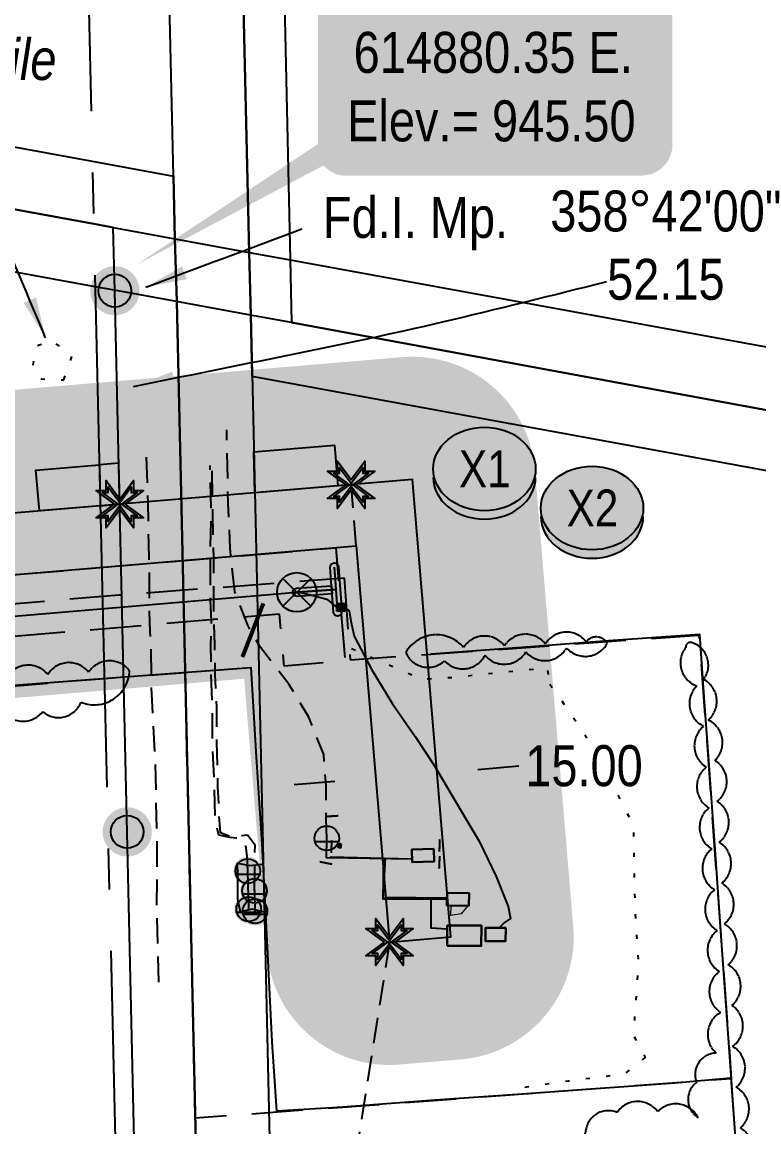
# Model space of a CAD drawing. Extents: x 613870 to 617840, y 5891672 to 5894562.
# Drawn here: x 614857.7 to 615037.5, y 5892260.7 to 5892530.4 of the extents above; entities that cross this region are included whole.
import ezdxf
from ezdxf.enums import TextEntityAlignment as Align

# ---------------------------------------------------------------- set-up
doc = ezdxf.new("R2010")
doc.units = 0
doc.header["$LTSCALE"] = 5
doc.header["$PDSIZE"] = 0.5
for name, pattern in [('0', [1, 1, 0]), ('foc-ACCESSROAD', [3.75, 2.5, -1.25]), ('foc-FLOWLINE', [3.75, 2.5, -1.25]), ('foc-QUARTERLINE', [33, 25, -3, 2, -3]), ('foc-TIELINE', [1.875, 1.25, -0.625]), ('foc-TOPO', [1, 0.2, -0.8]), ('foc-TRAV', [1.875, 1.25, -0.625]), ('POWERLINE5', [7.799999999999997, 2.399999999999999, -0.6, 0.6, -0.6, 0.6, -0.6, 2.399999999999999]), ('UG_PIPE', [1.875, 1.25, -0.625])]:
    doc.linetypes.add(name, pattern=pattern)
doc.layers.get('Defpoints').update_dxf_attribs({"color": 9})
for name, color, linetype in [('AS-CABLE', 224, 'foc-CABLE'), ('AS-FENCE', 48, 'foc-FENCE'), ('AS-PIPE-UG', 44, 'UG_PIPE'), ('AS-POWER', 104, 'foc-POWER'), ('AS-POWER-EXISTING', 72, 'POWERLINE5'), ('AS-ROADS', 254, 'Continuous'), ('AS-SYMBOL', 7, 'Continuous'), ('DETAIL-T', 7, 'Continuous'), ('F-EZE', 190, 'foc-FLOWLINE'), ('F-RW', 190, 'Continuous'), ('F-WS', 190, 'foc-ACCESSROAD'), ('L-BD', 7, 'Continuous'), ('L-MON', 1, 'Continuous'), ('L-MON-T', 1, 'Continuous'), ('L-QSEC', 8, 'foc-QUARTERLINE'), ('L-TIE', 7, 'foc-TIELINE'), ('P-BUFFER-H 30m', 51, 'Continuous'), ('P-CROSSINGS', 250, 'Continuous'), ('P-PROPOSED', 10, 'Continuous'), ('P-PROPOSED-H', 21, 'Continuous'), ('P-TEMP-H', 41, 'Continuous'), ('P-TEMP_WORKSPACE', 46, 'Continuous'), ('P-TRAV', 4, 'foc-TRAV'), ('P-TXT', 4, 'Continuous'), ('T-BUSH', 110, '0'), ('T-GENERAL', 48, 'foc-TOPO'), ('T-LOW-AREA', 48, 'foc-TOPO')]:
    doc.layers.add(name, color=color, linetype=linetype)
for name, color, linetype, lineweight in [('AS-GENERAL', 48, 'Continuous', 18), ('F-RW-T', 190, 'Continuous', 9), ('T-TEXT', 48, 'Continuous', 18)]:
    doc.layers.add(name, color=color, linetype=linetype, lineweight=lineweight)
doc.layers.add('AS-PIPE-AG', color=7, linetype='Continuous', true_color=0x7d00fa)
doc.layers.add('AS-STRUCTURE-H', color=7, linetype='Continuous', true_color=0xa8a8a8)
doc.layers.add('AS-STRUCTURE', color=7, linetype='Continuous', lineweight=30, true_color=0x595959)
doc.styles.add('80', font='ARIALN.TTF', dxfattribs={"height": 10})
doc.styles.add('80CG', font='ARIALN.TTF', dxfattribs={"height": 10})
doc.styles.add('80L', font='ARIALN.TTF', dxfattribs={"height": 10})
doc.styles.add('Crossing', font='ARIALN.TTF', dxfattribs={"height": 10})
doc.styles.add('foc-LtypeFont', font='ARIALN.TTF', dxfattribs={"height": 7.349999999999999})
doc.linetypes.add('foc-CABLE', pattern='A,2,-1,["C",foc-LtypeFont,S=0.2,R=0,X=-0.625,Y=-0.75],-1.239999999999999,8', length=12.24)
doc.linetypes.add('foc-FENCE', pattern='A,10,-1,["X",foc-LtypeFont,S=0.2,R=0,X=-0.625,Y=-0.75],-1.239999999999999', length=12.24)
doc.linetypes.add('foc-POWER', pattern='A,6,-1,["P",foc-LtypeFont,S=0.2,R=0,X=-0.625,Y=-0.75],-1.239999999999999,4', length=12.24)
doc.dimstyles.new('Compass 5 000', dxfattribs={"dimscale": 5, "dimtxt": 9, "dimasz": 2, "dimexe": 0.2, "dimexo": 0.0625, "dimgap": 0.5, "dimtad": 0, "dimtih": 1, "dimtoh": 1, "dimzin": 0, "dimdsep": 46, "dimtxsty": '80CG', "dimcen": 0.1, "dimse1": 1, "dimse2": 1, "dimclrd": 256, "dimclrt": 256, "dimaunit": 1, "dimadec": 4, "dimazin": 0, "dimtfac": 0.06, "dimtofl": 0, "dimtmove": 0, "dimatfit": 1, "dimfxl": 0.2, "dimtolj": 1, "dimtzin": 0, "dimlwd": -1, "dimarcsym": 0})

# ---------------------------------------------------------------- blocks, each defined once
blk = doc.blocks.new('*D471')
at = {"layer": 'Defpoints', "color": 0, "transparency": 16777216}
for p in [(614919.1238954156, 5892222.787625858), (614901.3827446942, 5892209.880436796), (614919.3784263423, 5892210.245646908)]:
    blk.add_point(p, dxfattribs=at)
at = {"layer": 'F-RW-T', "transparency": 16777216}
for p, q in [((614929.1218367545, 5892222.990527272), (614939.1197780934, 5892223.193428688)), ((614891.1302724287, 5892222.219514332), (614881.1323310898, 5892222.016612916))]:
    blk.add_line(p, q, dxfattribs=at)
for points in [[(614891.0964555262, 5892223.885837888), (614891.1640893312, 5892220.553190774), (614901.1282137674, 5892222.422415746)], [(614929.088019852, 5892224.656850829), (614929.1556536569, 5892221.324203715), (614919.1238954156, 5892222.787625858)]]:
    blk.add_solid(points, dxfattribs=at)
at = {"layer": 'F-RW-T', "transparency": 16777216, "insert": (614978.2057262516, 5892223.193428687), "char_height": 10, "attachment_point": 5, "style": '80CG'}
blk.add_mtext('\\A1;Sinopec\\P18.00 P/L R/W\\PPLA 042614', dxfattribs=at)
blk = doc.blocks.new('POWERPOLE')
h = blk.add_hatch(color=255)
edge = h.paths.add_edge_path()
edge.add_arc((0, 0), 0.9600000000000002, 0, 360)
at = {"linetype": 'Continuous'}
for p, q in [((0.678822509938982, -0.678822509938982), (-0.678822509938982, 0.678822509938982)), ((-0.678822509938982, -0.678822509938982), (0.678822509938982, 0.678822509938982))]:
    blk.add_line(p, q, dxfattribs=at)
blk.add_circle((0, 0), 0.9600000000000002, dxfattribs=at)
blk = doc.blocks.new('*U482')
h = blk.add_hatch(color=255)
h.dxf.hatch_style = 1
edge = h.paths.add_edge_path()
edge.add_arc((0.07888509078146773, -1.097167782270515), 0.2, -175.8875764896644, 4.112423510335589, ccw=False)
edge.add_line((-0.1205999605404441, -1.111510526048963), (-0.2138277951003605, 0.1851423075434631))
edge.add_line((-0.2138277951003605, 0.1851423075434631), (-0.2783701421033795, 1.082825038492066))
edge.add_arc((-0.07888509078146773, 1.097167782270515), 0.2, 4.112423510335589, 184.1124235103356, ccw=False)
edge.add_line((0.1205999605404441, 1.111510526048963), (0.2783701421033795, -1.082825038492066))
h = blk.add_hatch(color=255)
h.dxf.hatch_style = 1
edge = h.paths.add_edge_path()
edge.add_arc((-1.913800000015758, -0.1375999999073923), 0.2, 94.11242351033559, 274.11242351033553, ccw=False)
edge.add_line((-1.928142743794206, 0.06188505141451944), (-0.2138277951003604, 0.1851423075434631))
edge.add_line((-0.2138277951003605, 0.1851423075434631), (-0.1851423075434631, -0.2138277951003604))
edge.add_line((-0.1851423075434631, -0.2138277951003604), (-1.899457256237309, -0.3370850512293041))
at = {"color": 255}
blk.add_lwpolyline([(0.2783701421033795, -1.082825038492066, -0.9999999999999999), (-0.1205999605404441, -1.111510526048963), (-0.2138277951003605, 0.1851423075434631), (-0.2783701421033795, 1.082825038492066, -0.9999999999999999), (0.1205999605404441, 1.111510526048963)], format="xyb", close=True, dxfattribs=at)
at = {"color": 72, "const_width": 0.1, "flags": 128}
for points in [[(0.07888509078146771, -1.097167782270515), (-0.07888509078146771, 1.097167782270515)], [(-1.913800000015758, -0.1375999999073923), (0, 0)]]:
    blk.add_lwpolyline(points, dxfattribs=at)
at = {"color": 255, "flags": 128}
blk.add_lwpolyline([(-1.899457256237309, -0.3370850512293041, -0.9999999999999999), (-1.928142743794206, 0.06188505141451944), (-0.2138277951003605, 0.1851423075434631), (-0.1851423075434631, -0.2138277951003604)], format="xyb", close=True, dxfattribs=at)
blk = doc.blocks.new('RISER')
h = blk.add_hatch(color=255)
h.dxf.hatch_style = 1
edge = h.paths.add_edge_path()
edge.add_arc((0, 0), 0.7000000000000001, 0, 360)
blk.add_hatch(color=13).paths.add_polyline_path([(0.5809894393423747, -0.1498374831999172), (-0.5809055220925075, -0.1501624933266612, 0.7745966773228882)])
at = {"color": 13}
blk.add_line((-0.5809055220925075, -0.1501624933266612), (0.5809894393423747, -0.1498374831996898), dxfattribs=at)
blk.add_circle((0, 0), 0.6000000000000001, dxfattribs=at)
blk = doc.blocks.new('fdia')
at = {"color": 255, "const_width": 1}
blk.add_lwpolyline([(-0.5, 0, 1), (0.5, 0, 1)], format="xyb", close=True, dxfattribs=at)
blk = doc.blocks.new('Fdiaa')
blk.add_blockref('fdia', (0, 0))
blk = doc.blocks.new('fdib')
at = {"color": 1, "const_width": 1.6}
blk.add_lwpolyline([(-0.3999999999996362, 0, 0.9999999999999998), (0.3999999999996362, 0, 1)], format="xyb", close=True, dxfattribs=at)
at = {"color": 1}
blk.add_circle((0, 0), 0.8, dxfattribs=at)
blk = doc.blocks.new('Fdibb')
blk.add_blockref('fdib', (0, 0))
blk = doc.blocks.new('fdicc')
for name in ['Fdibb', 'Fdiaa']:
    blk.add_blockref(name, (0, 0))
blk = doc.blocks.new('FDI')
blk.add_blockref('fdicc', (0, 0))
blk = doc.blocks.new('TEMP')
h = blk.add_hatch(color=255)
h.dxf.hatch_style = 1
h.paths.add_polyline_path([(-5.274161e-10, 0.2514284397220763), (-0.6656854269836912, 1.152061669657268), (-0.6656854269836914, 0.6656854303339061), (-1.152061663105632, 0.6656854303339061), (-0.2514284404497629, 5.273253e-10), (-1.152061661774314, -0.665685419564579), (-0.6656854224511335, -0.6656854195645793), (-0.6656854224511335, -1.152061655686338), (-5.273251e-10, -0.2514284436956587), (0.6656854183820542, -1.152061663420681), (0.6656854183820542, -0.6656854208922597), (1.152061656810019, -0.6656854053035205), (0.2514284429676993, 5.273253e-10), (1.152061671303363, 0.6656854258011663), (0.6656854287749412, 0.6656854258011663), (0.6656854131859291, 1.15206166422904)])
h.paths.add_polyline_path([(0.5656854229146121, 0.8485281473411305), (0.5656854319800914, 0.5656854258011663), (0.8485281444547581, 0.5656854258011663), (0.0831890339399251, 0), (0.8485281399220186, -0.5656854150320215), (0.5656854183820542, -0.5656854240973189), (0.5656854183820542, -0.8485281365719859), (0, -0.08318903609469999), (-0.5656854224511337, -0.8485281320390644), (-0.5656854224511337, -0.5656854195645792), (-0.8485281349258001, -0.5656854195645794), (-0.0831890328488955, 0), (-0.8485281394583584, 0.5656854303339058), (-0.5656854269836913, 0.5656854303339061), (-0.5656854269836913, 0.8485281428085727), (0, 0.0831890306941206)], flags=16)
h = blk.add_hatch(color=1)
h.dxf.hatch_style = 1
h.paths.add_polyline_path([(0, 0.0831890306941205), (-0.5656854269836911, 0.8485281428085727), (-0.5656854269836912, 0.5656854303339061), (-0.8485281394583578, 0.5656854303339061), (-0.0831890328488953, -1e-16), (-0.8485281349258001, -0.5656854195645793), (-0.5656854224511337, -0.5656854195645793), (-0.5656854224511337, -0.848528132039064), (0, -0.08318903609469999), (0.5656854183820542, -0.8485281365719856), (0.5656854183820542, -0.5656854240973191), (0.8485281399220184, -0.5656854150320213), (0.0831890339399251, -1e-16), (0.8485281444547581, 0.5656854258011663), (0.5656854319800914, 0.5656854258011663), (0.5656854229146121, 0.8485281473411308)])
at = {"color": 1}
for p, q in [((-0.0831890328488953, 0), (0.0831890339399252, 0)), ((0, 0.0831890306941205), (0, -0.08318903609469999))]:
    blk.add_line(p, q, dxfattribs=at)
at = {"color": 255, "flags": 128}
blk.add_lwpolyline([(-0.251428440449763, 5.27325e-10), (-1.152061663105632, 0.6656854303339061), (-0.6656854269836914, 0.6656854303339061), (-0.6656854269836914, 1.152061669657268), (-5.274159999999999e-10, 0.2514284397220763), (0.6656854131859291, 1.15206166422904), (0.6656854287749412, 0.6656854258011663), (1.152061671303363, 0.6656854258011663), (0.2514284429676991, 5.27325e-10), (1.152061656810019, -0.6656854053035204), (0.6656854183820542, -0.6656854208922596), (0.6656854183820542, -1.152061663420681), (-5.27325e-10, -0.2514284436956586), (-0.6656854224511335, -1.152061655686338), (-0.6656854224511335, -0.6656854195645793), (-1.152061661774314, -0.6656854195645793)], close=True, dxfattribs=at)
at = {"color": 1, "flags": 128}
blk.add_lwpolyline([(-0.0831890328488953, 0), (-0.8485281394583578, 0.5656854303339061), (-0.5656854269836913, 0.5656854303339061), (-0.5656854269836913, 0.8485281428085727), (0, 0.0831890306941205), (0.5656854229146121, 0.8485281473411305), (0.5656854319800914, 0.5656854258011663), (0.8485281444547581, 0.5656854258011663), (0.0831890339399252, 0), (0.8485281399220184, -0.5656854150320214), (0.5656854183820542, -0.5656854240973189), (0.5656854183820542, -0.8485281365719856), (0, -0.08318903609469999), (-0.5656854224511335, -0.848528132039064), (-0.5656854224511335, -0.5656854195645792), (-0.8485281349258001, -0.5656854195645792)], close=True, dxfattribs=at)
blk = doc.blocks.new('xing2')
h = blk.add_hatch(color=50)
h.dxf.hatch_style = 1
edge = h.paths.add_edge_path()
edge.add_ellipse((0, 0), major_axis=(-12.5, 0), ratio=0.8162973455633619, start_angle=0, end_angle=360)
h = blk.add_hatch(color=250)
h.dxf.hatch_style = 1
edge = h.paths.add_edge_path()
edge.add_ellipse((0, -2.047489049626165), major_axis=(-12.5, 0), ratio=0.8162973455633619, start_angle=0, end_angle=180)
edge.add_line((12.5, -2.047489049626165), (12.5, 0))
edge.add_ellipse((0, 0), major_axis=(-12.5, 0), ratio=0.8162973455633619, start_angle=0, end_angle=180, ccw=False)
edge.add_line((-12.5, 0), (-12.5, -2.047489049626165))
at = {"color": 250}
blk.add_ellipse((0, 0), major_axis=(-12.5, 0), ratio=0.8162973455633619, dxfattribs=at)
blk.add_ellipse((0, -2.047489049626165), major_axis=(-12.5, 0), ratio=0.8162973455633619, start_param=0, end_param=3.141592653589793, dxfattribs=at)
at = {"color": 250, "style": 'Crossing'}
blk.add_attdef('CROSSING', text='', height=9, dxfattribs=at).set_placement((0.08916442567715421, 0.0199513138486509), align=Align.MIDDLE_CENTER)
at = {"color": 250, "style": 'Crossing', "flags": 1}
for tag, p in [('OWNER', (0.08916442567715421, -12.49201765665748)), ('DESCRIPTION', (0.08916442567715421, -25.770021277247)), ('LOCATION', (0.08916442567715421, -39.30337514164421)), ('DWG_REF', (0.08916442567715421, -52.83672900604233))]:
    blk.add_attdef(tag, text='', height=9, dxfattribs=at).set_placement(p, align=Align.MIDDLE_CENTER)
blk = doc.blocks.new('*U530')
h = blk.add_hatch(color=254)
edge = h.paths.add_edge_path()
edge.add_line((-36.49999999999998, -28.5), (36.49999999999998, -28.5))
edge.add_arc((36.49999999999999, -22.49999999999999), 6.000000000000007, 269.9999999999999, 359.9999999999999)
edge.add_line((42.49999999999999, -22.5), (42.49999999999999, 21))
edge.add_arc((36.49999999999999, 20.99999999999999), 6.000000000000007, 6.785183320455494e-14, 90.00000000000007)
edge.add_line((36.49999999999998, 27), (-36.49999999999998, 27))
edge.add_arc((-36.49999999999999, 20.99999999999999), 6.000000000000007, 89.99999999999993, 179.9999999999999)
edge.add_line((-42.49999999999999, 21), (-42.49999999999999, -22.5))
edge.add_arc((-36.49999999999999, -22.49999999999999), 6.000000000000007, 180, 270.0000000000001)
at = {"color": 1, "flags": 128}
blk.add_lwpolyline([(-36.49999999999998, -28.5, 3, 3, 0), (36.49999999999998, -28.5, 3, 3, 0.4142135623730951), (42.49999999999999, -22.5, 3, 3, 0), (42.49999999999999, 21, 3, 0, 0.4142135623730951), (36.49999999999998, 27, 0, 0, 0), (-36.49999999999998, 27, 0, 0, 0.4142135623730951), (-42.49999999999999, 21, 0, 0, 0), (-42.49999999999999, -22.5, 0, 3, 0.4142135623730951)], format="xyseb", close=True, dxfattribs=at)
blk.add_lwpolyline([(-86.84288052422221, -51.8184041933962, 0, 10, 0), (0, 0, 5, 5, 0)], format="xyseb", dxfattribs=at)
at = {"color": 1, "style": '80'}
blk.add_attdef('ENTER_TEXT_001', (-35.98567530695772, -4.996589358799454), '', height=10, dxfattribs=at)
blk = doc.blocks.new('*D537')
at = {"layer": 'Defpoints', "color": 0, "transparency": 16777216}
for p in [(614958.9582663211, 5892347.160482363), (614959.0943384604, 5892345.540352509), (614944.1527091293, 5892344.285428739)]:
    blk.add_point(p, dxfattribs=at)
at = {"layer": 'P-TXT', "transparency": 16777216}
for p, q in [((614968.9231815601, 5892347.997419803), (614978.8880967991, 5892348.834357244)), ((614934.0517217512, 5892345.06862115), (614924.0868065124, 5892344.23168371))]:
    blk.add_line(p, q, dxfattribs=at)
for points in [[(614968.7836919867, 5892349.658239011), (614969.0626711335, 5892346.336600597), (614958.9582663211, 5892347.160482363)], [(614933.9122321778, 5892346.729440358), (614934.1912113247, 5892343.407801944), (614944.0166369902, 5892345.905558592)]]:
    blk.add_solid(points, dxfattribs=at)
at = {"layer": 'P-TXT', "transparency": 16777216, "insert": (614994.8260231293, 5892348.834357244), "char_height": 10, "attachment_point": 5, "style": '80CG'}
blk.add_mtext('\\A1;15.00', dxfattribs=at)

msp = doc.modelspace()

# ---------------------------------------------------------------- hatches: boundary and pattern name
at = {"layer": 'AS-STRUCTURE-H'}
h = msp.add_hatch(color=256, dxfattribs=at)
h.dxf.hatch_style = 1
h.paths.add_polyline_path([(614934.4959999989, 5892388.43300001), (614934.506, 5892386.706), (614936.4649999988, 5892386.72400001), (614936.415, 5892388.42300001)])
h = msp.add_hatch(color=256, dxfattribs=at)
h.dxf.hatch_style = 1
h.paths.add_polyline_path([(614934.8709999989, 5892329.80900001), (614935.5629999988, 5892329.745000009), (614935.4159999988, 5892328.895000009), (614934.8289999989, 5892329.03600001)])
h = msp.add_hatch(color=256, dxfattribs=at)
h.dxf.hatch_style = 1
h.paths.add_polyline_path([(614958.1989999989, 5892328.642000009), (614952.8349999988, 5892328.457), (614952.87, 5892325.38900001), (614958.246, 5892325.505)])
h = msp.add_hatch(color=256, dxfattribs=at)
h.dxf.hatch_style = 1
h.paths.add_polyline_path([(614961.3349999988, 5892314.812000009), (614966.7349999988, 5892314.738000009), (614966.7999999989, 5892317.807000009), (614961.418, 5892317.904000009)])
h = msp.add_hatch(color=256, dxfattribs=at)
h.dxf.hatch_style = 1
h.paths.add_polyline_path([(614975.729, 5892309.350000009), (614975.6819999989, 5892306.11000001), (614970.7649999988, 5892306.108000009), (614970.778, 5892309.334000009)])
at = {"layer": 'P-BUFFER-H 30m'}
h = msp.add_hatch(color=256, dxfattribs=at)
h.dxf.hatch_style = 1
edge = h.paths.add_edge_path()
edge.add_line((614655.147949282, 5892382.568231746), (614723.268900293, 5892357.146195958))
edge.add_arc((614733.7539510092, 5892385.241964224), 29.98847250104462, 249.5349447947705, 274.8082114946953)
edge.add_line((614736.2676044904, 5892355.359025461), (614911.8878718212, 5892370.131618594))
edge.add_line((614911.8878718212, 5892370.131618594), (614917.496741339, 5892303.35015246))
edge.add_arc((614947.3799999973, 5892305.860000005), 29.98847249762834, 184.800914257547, 274.8009142568635)
edge.add_line((614949.889847542, 5892275.976741347), (614964.8314768726, 5892277.231665118))
edge.add_arc((614962.3216293306, 5892307.114923779), 29.98847250026545, 274.8009142510974, 364.800914250045)
edge.add_line((614992.2048879915, 5892309.62477132), (614982.8307676461, 5892421.236834741))
edge.add_arc((614952.947508985, 5892418.7269872), 29.98847250010073, 4.800914250007776, 94.80821149107659)
edge.add_line((614950.4338555058, 5892448.609925962), (614740.0330088406, 5892430.911706102))
edge.add_line((614740.0330088406, 5892430.911706102), (614681.3605760757, 5892452.807652405))
edge.add_arc((614670.8755253581, 5892424.711884141), 29.98847250066052, 69.53494479164772, 159.5349447918312)
edge.add_line((614642.779757094, 5892435.196934858), (614637.5372317354, 5892421.149050727))
edge.add_arc((614665.6329999998, 5892410.664000009), 29.98847250047004, 159.5349447919867, 249.5349447906088)
at = {"layer": 'P-PROPOSED-H'}
h = msp.add_hatch(color=256, dxfattribs=at)
h.dxf.hatch_style = 1
h.paths.add_polyline_path([(614665.633, 5892410.664000009), (614733.7539510111, 5892385.241964222), (614939.260963263, 5892402.528530993), (614947.38, 5892305.860000007), (614962.3216293305, 5892307.114923778), (614952.9475089851, 5892418.726987194), (614735.8469702876, 5892400.465211515), (614670.875525358, 5892424.711884142)])
at = {"layer": 'P-TEMP-H'}
h = msp.add_hatch(color=256, dxfattribs=at)
h.dxf.hatch_style = 1
h.paths.add_polyline_path([(614914.2936445192, 5892425.507012251), (614933.9096995286, 5892427.157049595), (614934.7475840217, 5892417.196070007), (614914.5197206805, 5892415.494569379)])
h = msp.add_hatch(color=256, dxfattribs=at)
h.dxf.hatch_style = 1
h.paths.add_polyline_path([(614876.5659115751, 5892422.333480759), (614876.7984468408, 5892412.321581207), (614881.5348840674, 5892412.719994564), (614881.307811238, 5892422.732353598)])
h = msp.add_hatch(color=256, dxfattribs=at)
h.dxf.hatch_style = 1
h.paths.add_polyline_path([(614876.7984468408, 5892412.321581207), (614861.9183307239, 5892411.0699153), (614861.0804462314, 5892421.030894889), (614876.5659115751, 5892422.333480759)])

# ---------------------------------------------------------------- linework, layer by layer
at = {"layer": 'AS-CABLE', "flags": 128}
for points in [[(614925.439, 5892391.165), (614927.773, 5892390.64900001), (614932.0659999988, 5892389.549), (614934.4979999989, 5892387.487)], [(614936.4829999988, 5892387.48000001), (614937.5509999988, 5892386.741), (614937.9319999989, 5892384.153000009), (614938.725, 5892380.494), (614943.018, 5892372.31), (614948.1119999988, 5892364.03100001), (614953.6319999988, 5892356.06400001), (614958.3449999988, 5892348.89900001), (614964.4799999988, 5892338.54200001), (614969.278, 5892330.487), (614973.373, 5892321.884000009), (614976.359, 5892314.567000009), (614976.851, 5892311.630000009), (614975.3099999989, 5892310.552000009), (614974.1009999989, 5892309.33800001)], [(614952.709, 5892326.305000009), (614952.7709999988, 5892326.114), (614932.913, 5892326.60500001)], [(614961.1679999988, 5892316.555000009), (614946.3929999989, 5892316.73000001), (614945.844, 5892316.333), (614946.3909999988, 5892326.454)], [(614961.3739999988, 5892308.98000001), (614957.5259999988, 5892309.24700001), (614957.536, 5892316.431)]]:
    msp.add_lwpolyline(points, dxfattribs=at)
at = {"layer": 'AS-FENCE', "flags": 128}
for points in [[(614720.8399999988, 5892354.107000009), (614723.6849999989, 5892349.202), (614745.038, 5892360.14900001), (614770.6959999988, 5892362.050000009), (614806.296, 5892365.03000001), (614850.326, 5892368.132), (614892.555, 5892371.318), (614913.552, 5892372.913000009), (614914.843, 5892351.005000009), (614916.1959999988, 5892329.81500001), (614917.433, 5892306.265000009), (614918.63, 5892281.532000009), (614919.7999999989, 5892264.654000009), (614935.966, 5892265.62700001), (614958.4049999989, 5892267.38300001), (614978.569, 5892268.750000009), (614997.691, 5892270.153), (615017.0269999988, 5892271.540000009), (615030.645, 5892272.707), (615032.695, 5892245.051000007), (615030.619, 5892274.500000009), (615028.6659999988, 5892301.641000009), (615026.548, 5892331.931000009), (615025.3689999988, 5892348.999), (615024.214, 5892364.492000009), (615023.106, 5892380.948000009), (615000.8349999988, 5892379.369), (614981.7339999989, 5892377.944), (614957.5469999989, 5892376.142000009)], [(614916.739, 5892313.147), (614913.877, 5892313.862000004), (614911.016, 5892313.20700001), (614910.312, 5892316.204), (614910.318, 5892322.126000009), (614910.28, 5892325.084000009), (614913.265, 5892324.54200001), (614916.168, 5892324.874000009)]]:
    msp.add_lwpolyline(points, dxfattribs=at)
at = {"layer": 'AS-GENERAL', "flags": 128}
for points, const_width in [([(614916.578, 5892388.523000009), (614911.467, 5892375.42800001)], 0.999615749999999), ([(614934.8899999988, 5892336.684), (614931.7559999989, 5892336.498000009)], 0.4998078749999995), ([(614933.263, 5892330.71), (614933.1499999989, 5892327.58700001)], 0.4998078749999995), ([(614959.6339999988, 5892330.972), (614959.5309999988, 5892327.886000009)], 0.4998078749999995), ([(614930.317, 5892325.465000009), (614933.3699999988, 5892324.868000009)], 0.4998078749999995), ([(614959.6079999988, 5892326.845000009), (614959.4719999988, 5892323.753000009)], 0.4998078749999995)]:
    msp.add_lwpolyline(points, dxfattribs=dict(at, const_width=const_width))
msp.add_lwpolyline([(614966.3839999988, 5892314.647000009), (614964.8499999988, 5892312.716000009), (614962.368, 5892312.361000009), (614962.404, 5892314.796000009)], close=True, dxfattribs=at)
at = {"layer": 'AS-PIPE-AG', "flags": 128}
for points in [[(614952.7709999988, 5892326.114), (614931.967, 5892326.38200001), (614932.036, 5892331.171)], [(614961.079, 5892316.27400001), (614945.844, 5892316.333), (614945.9389999988, 5892326.106)], [(614913, 5892313.880000009), (614912.774, 5892323.185000009)], [(614914.4369999989, 5892318.361000009), (614914.533, 5892313.381)]]:
    msp.add_lwpolyline(points, dxfattribs=at)
at = {"layer": 'AS-PIPE-UG', "flags": 128}
for points in [[(614932.037, 5892331.159), (614931.946, 5892335.923), (614931.869, 5892344.01400001), (614931.3269999989, 5892351.664000009), (614927.6589999988, 5892360.732000009), (614922.797, 5892368.82600001), (614915.735, 5892377.975), (614912.757, 5892383.186000009), (614909.6129999988, 5892391.351000009), (614908.5039999988, 5892401.964000009), (614907.9929999989, 5892412.92300001), (614907.634, 5892430.884000009)], [(614891.098, 5892296.113000009), (614890.589, 5892313.57000001), (614890.6779999988, 5892329.662000009), (614890.238, 5892349.702), (614889.2889999988, 5892367.924000009), (614889.209, 5892377.032000009), (614888.932, 5892381.78000001), (614888.8169999989, 5892386.495), (614888.8149999988, 5892394.540000009), (614888.624, 5892403.32100001), (614888.456, 5892413.128000009), (614888.022, 5892424.671)], [(614912.8069999989, 5892323.21200001), (614912.648, 5892326.720000009), (614912.278, 5892329.534000009), (614911.7339999989, 5892330.737), (614910.0189999988, 5892331.25200001), (614908.5059999989, 5892331.363000009), (614905.7189999989, 5892331.949000009), (614904.853, 5892335.577000009), (614904.6599999989, 5892343.494), (614904.176, 5892354.592000009), (614904.1849999989, 5892363.224), (614903.8409999989, 5892370.999000009), (614903.7979999988, 5892378.36500001), (614903.8989999988, 5892384.34900001), (614903.6909999988, 5892389.177000009), (614903.664, 5892399.710000009), (614903.851, 5892410.427000005), (614903.565, 5892422.16)], [(614914.433, 5892318.358000009), (614914.494, 5892324.96800001), (614914.5429999988, 5892329.482000009), (614912.751, 5892331.921000009), (614911.293, 5892331.755000009), (614909.7969999989, 5892331.84800001), (614908.473, 5892331.642000009), (614906.1319999988, 5892332.494), (614905.8629999988, 5892335.722000009), (614905.4979999989, 5892343.708), (614905.259, 5892354.61), (614905.235, 5892363.270000009), (614904.8369999989, 5892371.09800001), (614904.7349999988, 5892378.39900001), (614904.5329999989, 5892384.473), (614904.4729999988, 5892389.076), (614904.5159999988, 5892399.676000009), (614904.239, 5892410.473), (614904.0869999989, 5892422.08100001)]]:
    msp.add_lwpolyline(points, dxfattribs=at)
at = {"layer": 'AS-POWER', "flags": 128}
msp.add_lwpolyline([(614648.7488601918, 5892187.438570453), (614649.298, 5892203.714000009), (614647.11, 5892303.603000009), (614641.8569999988, 5892320.006000009), (614736.8689999988, 5892375.48500001), (614829.8889999988, 5892383.208000009), (614924.7319999988, 5892391.23000001)], dxfattribs=at)
at = {"layer": 'AS-ROADS', "const_width": 4.998078749999992, "flags": 128}
msp.add_lwpolyline([(614845.841, 5892376.799000009), (614871.124, 5892378.878000009), (614891.692, 5892380.04700001), (614900.658, 5892380.738000009), (614915.8299999988, 5892380.205), (614920.9109999988, 5892378.863000009), (614930.274, 5892374.333000009), (614940.9669999988, 5892365.54100001), (614955.2359999989, 5892349.227000009), (614966.1359999989, 5892332.408), (614978.575, 5892313.979)], dxfattribs=at)
at = {"layer": 'AS-STRUCTURE', "flags": 128}
for points in [[(614934.4959999989, 5892388.43300001), (614934.506, 5892386.706), (614936.4649999988, 5892386.72400001), (614936.415, 5892388.42300001)], [(614934.8709999989, 5892329.80900001), (614935.5629999988, 5892329.745000009), (614935.4159999988, 5892328.895000009), (614934.8289999989, 5892329.03600001)], [(614958.1989999989, 5892328.642000009), (614952.8349999988, 5892328.457), (614952.87, 5892325.38900001), (614958.246, 5892325.505)], [(614961.3349999988, 5892314.812000009), (614966.7349999988, 5892314.738000009), (614966.7999999989, 5892317.807000009), (614961.418, 5892317.904000009)], [(614961.421, 5892304.936), (614969.768, 5892304.93400001), (614969.812, 5892309.867), (614961.446, 5892309.879)], [(614975.729, 5892309.350000009), (614975.6819999989, 5892306.11000001), (614970.7649999988, 5892306.108000009), (614970.778, 5892309.334000009)]]:
    msp.add_lwpolyline(points, close=True, dxfattribs=at)
at = {"layer": 'F-EZE', "flags": 128}
msp.add_lwpolyline([(614653.2556763467, 5892300.609193653), (614659.3185706438, 5891999.272341131), (614656.7875774285, 5891912.731598794), (614656.6788334092, 5891909.013942935), (614656.542129334, 5891904.347762365), (614657.6808335412, 5891848.557449359), (614658.1909181578, 5891823.557123668), (614643.1939086318, 5891823.185020692), (614642.6860834907, 5891848.184698737), (614641.5438660951, 5891904.413618737), (614644.3205944905, 5891999.341087228), (614638.3095530861, 5892298.112541214), (614635.9302556855, 5892305.52758149), (614629.6852878896, 5892324.989918431), (614733.7539510111, 5892385.241964222), (614745.9470505392, 5892386.267607218), (614934.2394476802, 5892402.106137799), (614936.5645771486, 5892374.464419442), (614921.6231077675, 5892373.207592703), (614920.5548050398, 5892385.90784167), (614747.2038772798, 5892371.326137844), (614738.3589576624, 5892370.582132606), (614647.653872218, 5892318.067121864), (614650.2074996107, 5892310.108785113)], close=True, dxfattribs=at)
at = {"layer": 'F-RW', "flags": 128}
msp.add_lwpolyline([(614907.4203347664, 5892724.934518338), (614909.4653225866, 5892634.547559292), (614911.0829629666, 5892563.054597043), (614911.4214511343, 5892548.098852764), (614913.0936188721, 5892474.198140227), (614913.5405622614, 5892458.859458677), (614924.5627011233, 5891970.711859808), (615070.6791833641, 5891858.820011661), (615101.2893423344, 5891834.56974752), (615073.1636642865, 5891833.86949788), (615042.5441033322, 5891858.121711542), (614906.7690459652, 5891961.676481729), (614895.46822484, 5892462.166338249), (614895.0037786381, 5892477.5082119), (614894.6574525461, 5892492.829094483), (614893.4644813633, 5892545.552936509), (614893.1264403423, 5892560.489973804), (614891.4609933299, 5892634.104995553), (614889.4118398913, 5892724.673537428)], dxfattribs=at)
at = {"layer": 'F-RW'}
for points in [[(615068.3129546386, 5892415.591676109), (614913.8791872797, 5892443.862461074), (614913.5405622614, 5892458.859458677), (614913.0936188721, 5892474.198140227), (614911.4214511343, 5892548.098852764), (614911.0833837256, 5892563.054607186), (614909.465303298, 5892634.548359555), (614907.420333767, 5892724.934518323)], [(614917.4116144432, 5892725.079312959), (614919.4545123987, 5892634.794161911), (614921.0456339148, 5892564.477320157), (614921.3839906503, 5892549.510862537), (614923.1294565634, 5892472.361381398), (614923.475899991, 5892457.041801945), (615269.6695810639, 5892393.216356365)], [(614891.941, 5891954.147000009), (614880.353, 5892464.833), (614879.9295138151, 5892480.266253918), (614875.2000502059, 5892481.131672037), (614730.424155882, 5892507.620292684), (614682.5834332621, 5892507.607906799), (614668.0323107473, 5892507.603293306), (614534.8598876, 5892507.568461074), (614521.4390910016, 5892492.556529428), (614427.92916238, 5892387.965047793), (614416.7395839699, 5892397.968613776), (614501.2759255687, 5892492.550431581), (614514.6932800896, 5892507.562922305), (614528.110207586, 5892522.574643163), (614668.2240441543, 5892522.611214568), (614682.8700408859, 5892522.615310163), (614731.7840336822, 5892522.629012415), (614731.7840336822, 5892522.629012415), (614874.8442535758, 5892496.453826921), (614894.6574670109, 5892492.828494288), (614895.0037786381, 5892477.5082119), (614895.46822484, 5892462.166338249), (614906.7690459652, 5891961.676481729)], [(614069.1695802456, 5892507.446014315), (614400.5999924749, 5892507.533355583), (614441.0905053811, 5892507.54383001), (614474.4482477178, 5892507.552015083), (614494.5755013787, 5892507.55794055), (614514.6932800896, 5892507.562922305), (614521.4344912383, 5892507.564615218), (614534.8598876, 5892507.568461074), (614668.0323107473, 5892507.603293306), (614682.5834332621, 5892507.607906799), (614730.424155882, 5892507.620292684), (614875.2000502059, 5892481.131672037), (614879.9295138151, 5892480.266253918), (614895.0037786381, 5892477.5082119), (614913.0936188721, 5892474.198140227), (614923.1294565634, 5892472.361381398), (614926.1773701981, 5892471.804487566), (615074.8927835325, 5892444.595353118)], [(615269.6695810639, 5892393.216356365), (614923.475899991, 5892457.041801945), (614913.4399871716, 5892458.877858749), (614895.3502096687, 5892462.187932707), (614880.2754353434, 5892464.945162386), (614875.5559254736, 5892465.808718656), (614729.0642089652, 5892492.611472283), (614682.2967945228, 5892492.59910188), (614668.1909620215, 5892492.59589322), (614667.5566825403, 5892492.595750415), (614521.4390910016, 5892492.556529428), (614501.2759255687, 5892492.550431581), (614481.1605936898, 5892492.546267929), (614461.0376069393, 5892492.540503633), (614441.0940142721, 5892492.535627263), (614400.604172724, 5892492.52447302), (614069.5152949578, 5892492.437435295)]]:
    msp.add_lwpolyline(points, dxfattribs=at)
at = {"layer": 'F-WS', "flags": 128}
msp.add_lwpolyline([(614936.3013164193, 5892394.729184174), (614937.7790516887, 5892374.723026407), (615022.8779999989, 5892380.78000001), (615030.7739999988, 5892272.5), (614899.968585442, 5892262.854730056), (614897.514674851, 5892371.533324854), (614882.8328753209, 5892370.56100616), (614877.778320172, 5892370.13903796), (614745.6643830561, 5892359.098560354), (614675.6572265339, 5892318.521205205), (614665.716791748, 5892312.759743737), (614665.3803279167, 5892327.949530604), (614665.217446284, 5892335.331961496), (614675.1570294291, 5892341.129335751), (614728.3567030546, 5892372.158762107), (614731.0191108257, 5892373.711373954), (614739.5113517218, 5892378.664828449), (614877.3107812458, 5892390.258526697), (614881.3709246833, 5892390.600582339), (614882.2646491287, 5892390.667259185), (614897.2468980289, 5892391.793802625), (614915.0506569985, 5892393.131931597), (614936.3013164193, 5892394.729184174)], close=True, dxfattribs=at)
at = {"layer": 'L-QSEC', "flags": 128}
msp.add_lwpolyline([(614871.6586301984, 5892633.618457525), (614890.3391196443, 5891829.322458234)], dxfattribs=at)
at = {"layer": 'L-TIE', "flags": 128}
msp.add_lwpolyline([(614947.38, 5892305.860000007), (614891.941, 5891954.147000009)], dxfattribs=at)
at = {"layer": 'P-PROPOSED', "flags": 128}
msp.add_lwpolyline([(614665.633, 5892410.664000009), (614733.7539510111, 5892385.241964222), (614939.260963263, 5892402.528530993), (614947.38, 5892305.860000007), (614962.3216293305, 5892307.114923778), (614952.9475089851, 5892418.726987194), (614735.8469702876, 5892400.465211515), (614670.875525358, 5892424.711884142)], close=True, dxfattribs=at)
at = {"layer": 'P-TEMP_WORKSPACE', "flags": 128}
for points in [[(614914.2936445192, 5892425.507012251), (614933.9096995286, 5892427.157049595), (614934.7475840217, 5892417.196070007), (614914.5197206805, 5892415.494569379)], [(614876.5659115751, 5892422.333480759), (614876.7984468408, 5892412.321581207), (614881.5348840674, 5892412.719994564), (614881.307811238, 5892422.732353598)], [(614876.7984468408, 5892412.321581207), (614861.9183307239, 5892411.0699153), (614861.0804462314, 5892421.030894889), (614876.5659115751, 5892422.333480759)]]:
    msp.add_lwpolyline(points, close=True, dxfattribs=at)
at = {"layer": 'P-TRAV', "flags": 128}
msp.add_lwpolyline([(614939.260963263, 5892402.528530993), (614938.006039482, 5892417.470160451)], dxfattribs=at)
at = {"layer": 'T-BUSH', "flags": 128}
for points in [[(614951.3468859955, 5892376.540839721, 0.52056705), (614960.7723534616, 5892374.481646946, 0.52056705), (614970.6658310747, 5892375.85367388, 0.52056705), (614980.6260986247, 5892376.699980619, 0.52056705), (614990.5788862939, 5892377.630080237, 0.52056705), (615000.5034618557, 5892378.792392621, 0.52056705), (614995.3679098946, 5892379.178267568, 0.52056705), (614985.3871696908, 5892378.623299317, 0.52056705), (614975.4028982322, 5892378.136694378, 0.52056705), (614965.4155101582, 5892377.772623816, 0.52056705)], [(614883.924849681, 5892372.05242292, 0.52056705), (614873.9335307946, 5892371.741437913, 0.52056705), (614863.9554561954, 5892371.168579747, 0.52056705), (614853.9816056525, 5892370.501779344, 0.52056705), (614844.0059772941, 5892369.861464102, 0.52056705), (614834.060147257, 5892368.867542339, 0.52056705), (614824.1063301578, 5892367.977453497, 0.52056705), (614814.1246695815, 5892367.43929281, 0.52056705), (614804.163109851, 5892366.624763086, 0.52056705), (614794.2063328207, 5892365.74210813, 0.52056705), (614784.2316744736, 5892365.086855778, 0.52056705), (614774.2522321481, 5892364.518240107, 0.52056705), (614764.2660722152, 5892364.07127865, 0.52056705), (614754.5532902525, 5892361.850834002, 0.52056705), (614754.3392015325, 5892360.174859158, 0.52056705), (614764.3079996511, 5892360.45916754, 0.52056705), (614774.2754346435, 5892361.216402286, 0.52056705), (614784.2428696348, 5892361.973637031, 0.52056705), (614794.2096214294, 5892362.739796346, 0.52056705), (614804.1761744504, 5892363.508552259, 0.52056705), (614814.1447439477, 5892364.250390599, 0.52056705), (614824.114594289, 5892364.975131214, 0.52056705), (614834.0844446281, 5892365.699871819, 0.52056705), (614844.0334758303, 5892366.359373412, 0.52056705), (614852.7504980529, 5892362.600842565, 0.52056705), (614862.7347938077, 5892362.11401298, 0.52056705), (614872.0666239852, 5892364.401625097, 0.52056705)]]:
    msp.add_lwpolyline(points, format="xyb", close=True, dxfattribs=at)
msp.add_lwpolyline([(615034.3095048417, 5892240.565925311, 0.52056705), (615033.6557699324, 5892250.540683222, 0.52056705), (615033.002035023, 5892260.515441138, 0.52056705), (615031.9502979077, 5892270.453242185, 0.52056705), (615031.0985935477, 5892280.401415423, 0.52056705), (615030.9212963525, 5892290.396000479, 0.52056705), (615030.0014845756, 5892300.339411627, 0.52056705), (615029.0876774627, 5892310.289829099, 0.52056705), (615028.4461995272, 5892320.265382756, 0.52056705), (615027.8047215914, 5892330.240936419, 0.52056705), (615027.3325854428, 5892340.225570604, 0.52056705), (615026.7784304211, 5892350.199766797, 0.52056705), (615025.1849509228, 5892360.068099374, 0.52056705), (615024.0159479317, 5892369.989412618, 0.52056705), (615021.089908267, 5892378.968941126, 0.52056705), (615019.6516573384, 5892377.727488833, 0.52056705), (615022.3680555589, 5892368.381686685, 0.52056705), (615024.0335682814, 5892358.526809351, 0.52056705), (615024.6639005906, 5892348.55392749, 0.52056705), (615025.2875770072, 5892338.577461143, 0.52056705), (615025.9805762633, 5892328.605354204, 0.52056705), (615026.6704501065, 5892318.633041392, 0.52056705), (615027.2914524422, 5892308.656192149, 0.52056705), (615027.8441827368, 5892298.676111514, 0.52056705), (615028.1681472769, 5892288.685205062, 0.52056705), (615027.086851503, 5892278.785033679, 0.52056705), (615022.2724042037, 5892271.612262753, 0.52056705), (615022.6766781965, 5892262.97679033, 0.52056705), (615012.794140739, 5892264.479660305, 0.52056705), (615002.917973923, 5892264.279299515, 0.52056705), (614995.1883106345, 5892259.383960859, 0.52056705), (614999.9705848474, 5892251.722232693, 0.52056705), (615008.8276271601, 5892247.934359142, 0.52056705), (615016.7003960978, 5892251.781111953, 0.52056705), (615021.0659372385, 5892243.748975792, 0.52056705), (615021.625343275, 5892236.420215931, 0.52056705)], format="xyb", dxfattribs=at)
at = {"layer": 'T-GENERAL', "flags": 128}
msp.add_lwpolyline([(614867.884, 5892443.097000009), (614869.8779999989, 5892448.92300001), (614865.1789999988, 5892452.56400001), (614861.1809999988, 5892451.290000009), (614860.194, 5892446.11600001), (614862.325, 5892443.310000009)], close=True, dxfattribs=at)
at = {"layer": 'T-LOW-AREA', "flags": 128}
for points in [[(614938.129, 5892377.477000009), (614948.6389999988, 5892372.901000009), (614955.222, 5892370.027000009), (614961.79, 5892370.392000009), (614985.7909999988, 5892372.817), (614986.519, 5892368.799)], [(614986.519, 5892368.799), (614994.7, 5892357.102000009), (614995.4778661258, 5892355.689464086)], [(615003.063422157, 5892341.702470528), (615006.823, 5892334.53100001), (615007.267, 5892313.887000009), (615008.063, 5892300.643000009), (615006.876, 5892283.123000009), (615009.782, 5892277.657000009)], [(615009.782, 5892277.657000009), (615004.5559999988, 5892273.612000009), (614990.874, 5892271.898000009), (614978.227, 5892270.086000009)]]:
    msp.add_lwpolyline(points, dxfattribs=at)

# ---------------------------------------------------------------- block references
at = {"layer": 'AS-POWER-EXISTING', "color": 3, "xscale": 4.998078749999996, "yscale": 4.998078749999996, "zscale": 4.998078749999996}
msp.add_blockref('POWERPOLE', (614924.7319999988, 5892391.23000001), dxfattribs=at)
at = {"layer": 'AS-SYMBOL', "color": 3, "xscale": 4.998078749999996, "yscale": 4.998078749999996, "zscale": 4.998078749999996}
for name, p in [('*U482', (614934.301, 5892391.918000009)), ('RISER', (614932.0449999989, 5892331.18900001)), ('RISER', (614912.768, 5892323.187000009)), ('RISER', (614914.427, 5892318.362000009)), ('RISER', (614913.002, 5892313.891000009)), ('RISER', (614914.5419999989, 5892313.41100001))]:
    msp.add_blockref(name, p, dxfattribs=at)
at = {"layer": 'DETAIL-T'}
ref = msp.add_blockref('*U530', (614972.3993464025, 5892522.937268743), dxfattribs=at)
ref.add_attrib('ENTER_TEXT_001', '5892464.83 N.', (614935.0801103861, 5892534.709665287), dxfattribs={"layer": '0', "color": 1, "height": 9.999999999999995, "style": '80'})
ref.add_attrib('ENTER_TEXT_002', '614880.35 E.', (614938.6033027462, 5892518.002070926), dxfattribs={"layer": '0', "color": 1, "height": 9.999999999999995, "style": '80'})
ref.add_attrib('ENTER_TEXT_003', 'Elev.= 945.50', (614937.034407794, 5892501.294476565), dxfattribs={"layer": '0', "color": 1, "height": 9.999999999999995, "style": '80'})
at = {"layer": 'L-MON', "color": 3, "xscale": 4.998078749999996, "yscale": 4.998078749999996, "zscale": 4.998078749999996}
for p in [(614880.353, 5892464.833), (614883.363, 5892332.750000009)]:
    msp.add_blockref('FDI', p, dxfattribs=at)
at = {"layer": 'L-MON', "xscale": 4.998078749999996, "yscale": 4.998078749999996, "zscale": 4.998078749999996}
for p in [(614938.006039482, 5892417.470160451), (614881.535497482, 5892412.720046163), (614947.38, 5892305.860000007)]:
    msp.add_blockref('TEMP', p, dxfattribs=at)
at = {"layer": 'P-CROSSINGS', "xscale": 0.99961575, "yscale": 0.99961575, "zscale": 0.99961575}
for p, values in [((614970.5207954476, 5892421.323423041), {'CROSSING': 'X1'}), ((614996.7928432537, 5892411.78492281), {'CROSSING': 'X2'})]:
    msp.add_blockref('xing2', p, dxfattribs=at).add_auto_attribs(values)

# ---------------------------------------------------------------- texts
at = {"layer": 'L-BD', "insert": (615014.8011566573, 5892489.288831938), "char_height": 9.996157499999992, "width": 25.41083354737569, "attachment_point": 2, "style": '80L'}
msp.add_mtext('358°42\'00" 52.15', dxfattribs=at)
at = {"layer": 'L-MON-T', "insert": (614931.1120675853, 5892487.726509461), "char_height": 9.996207600000018, "attachment_point": 1, "style": '80L'}
msp.add_mtext_dynamic_manual_height_columns('Fd.I. Mp.', width=44.31238368473132, gutter_width=49.981038, heights=[0], dxfattribs=at)
at = {"layer": 'T-TEXT', "insert": (614839.9947044718, 5892526.268063606), "char_height": 9.996157499999992, "width": 52.00361156817868, "attachment_point": 2, "style": '80L'}
msp.add_mtext('{\\fArial Narrow|b0|i1|c0|p34;Brush Pile}', dxfattribs=at)

# ---------------------------------------------------------------- dimensions: what is measured, and where the dimension line sits
at = {"layer": 'F-RW-T'}
dim = msp.add_linear_dim(base=(614919.1238954156, 5892222.787625858), p1=(614901.3827446944, 5892209.880436797), p2=(614919.3784263424, 5892210.245646908), angle=1.1626192555609909, text='Sinopec\\P18.00 P/L R/W\\PPLA 042614', dimstyle='Compass 5 000', dxfattribs=at)
dim.commit()
dim.dimension.update_dxf_attribs({"geometry": '*D471', "text_midpoint": (614978.2057262516, 5892223.193428687), "dimtype": 161})
at = {"layer": 'P-TXT'}
dim = msp.add_aligned_dim(p1=(614944.1527091295, 5892344.285428739), p2=(614959.0943384602, 5892345.54035251), distance=1.625834052476473, text='15.00', dimstyle='Compass 5 000', dxfattribs=at)
dim.commit()
dim.dimension.update_dxf_attribs({"geometry": '*D537', "text_midpoint": (614994.8260231293, 5892348.834357244)})

# ---------------------------------------------------------------- leaders
at = {"layer": 'L-BD', "path_type": 1}
msp.add_leader([(614884.8870768457, 5892441.425646258), (614960.2748025578, 5892457.202927853), (615000.3509938763, 5892467.045913442)], dimstyle='Compass 5 000', override={"dimgap": 0.5, "dimtad": 0}, dxfattribs=at)
at = {"layer": 'L-MON-T', "path_type": 1}
msp.add_leader([(614887.9338666726, 5892465.688255651), (614925.9723021323, 5892479.943606796)], dimstyle='Compass 5 000', override={"dimgap": 0.5, "dimtad": 0}, dxfattribs=at)
at = {"layer": 'T-TEXT', "path_type": 1}
msp.add_leader([(614863.4459058268, 5892453.310594842), (614837.9675330761, 5892514.20988429)], dimstyle='Compass 5 000', override={"dimgap": 0.5, "dimtad": 0}, dxfattribs=at)

doc.saveas('drawing.dxf')
